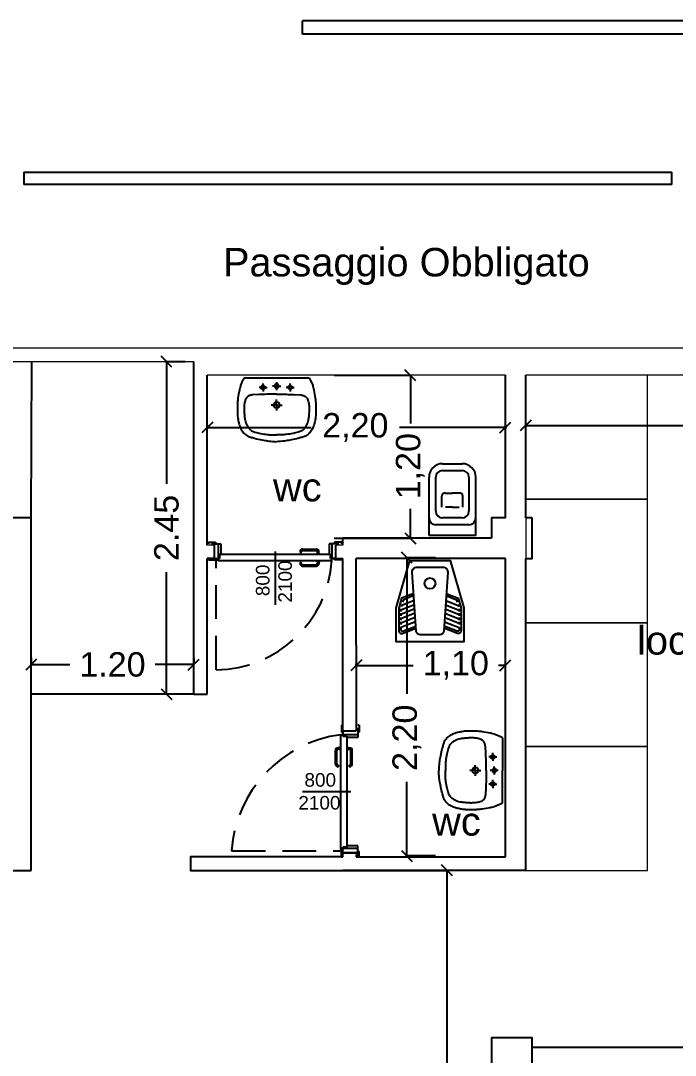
# Model space of a CAD drawing. Header units: millimetres. Extents: x 1769 to 2783, y -1222 to -971.
# Drawn here: x 2652.3 to 2657.14, y -1007.33 to -999.69 of the extents above; entities that cross this region are included whole.
import ezdxf

# ---------------------------------------------------------------- set-up
doc = ezdxf.new("R2010")
doc.units = ezdxf.units.MM
for name, pattern in [('234A', [2, 1.5, -0.5]), ('CONTINUA', [0]), ('HIDDEN', [0.375, 0.25, -0.125])]:
    doc.linetypes.add(name, pattern=pattern)
for name, color, linetype in [('ARREDI', 8, 'Continuous'), ('FINESTRE', 1, 'Continuous'), ('IMPIANTO SPORTIVO SC', 7, '234A'), ('LINEE SOTTILI', 1, 'Continuous'), ('muri', 7, 'Continuous'), ('PROSPETTI', 252, 'Continuous'), ('quote', 6, 'Continuous'), ('SANITARI', 7, 'Continuous'), ('SANITARIINT', 2, 'Continuous'), ('scritte', 240, 'Continuous')]:
    doc.layers.add(name, color=color, linetype=linetype)
doc.styles.add('ARIAL', font='arial.ttf')
doc.styles.add('ROMANS', font='arial.ttf', dxfattribs={"height": 0.15})
doc.dimstyles.new('1a100', dxfattribs={"dimtxt": 0.18, "dimasz": 0.08, "dimexe": 0.01, "dimexo": 0.0625, "dimgap": 0.09, "dimtad": 0, "dimzin": 0, "dimdsep": 46, "dimtxsty": 'ARIAL', "dimblk": 'OBLIQUE', "dimcen": 0.08, "dimclrd": 1, "dimclre": 1, "dimadec": 0, "dimazin": 0, "dimtfac": 1, "dimtofl": 0, "dimtmove": 0, "dimatfit": 1, "dimfxl": 1, "dimtolj": 1, "dimtzin": 0, "dimarcsym": 0})

# ---------------------------------------------------------------- blocks, each defined once
blk = doc.blocks.new('_Oblique')
at = {"color": 0, "linetype": 'ByBlock', "lineweight": -2}
blk.add_line((-0.5, -0.5), (0.5, 0.5), dxfattribs=at)
blk = doc.blocks.new('*D9')
at = {"layer": 'Defpoints', "color": 0, "lineweight": 60, "ltscale": 0.2, "transparency": 16777216}
for p in [(2659.3814, -1002.6803), (2656.0314, -1002.8691), (2659.3814, -1002.8691)]:
    blk.add_point(p, dxfattribs=at)
at = {"layer": 'quote', "color": 1, "lineweight": -2, "ltscale": 0.2, "transparency": 16777216}
for p, q in [((2656.0314, -1002.8066), (2656.0314, -1002.6703)), ((2659.3814, -1002.8066), (2659.3814, -1002.6703)), ((2656.0314, -1002.6803), (2657.3237, -1002.6803)), ((2659.3814, -1002.6803), (2657.9706, -1002.6803))]:
    blk.add_line(p, q, dxfattribs=at)
at = {"layer": 'quote', "color": 1, "lineweight": -2, "ltscale": 0.2, "transparency": 16777216, "xscale": 0.08, "yscale": 0.08, "zscale": 0.08, "rotation": 180}
blk.add_blockref('_Oblique', (2656.0314, -1002.6803), dxfattribs=at)
at = {"layer": 'quote', "color": 1, "lineweight": -2, "ltscale": 0.2, "transparency": 16777216, "xscale": 0.08, "yscale": 0.08, "zscale": 0.08}
blk.add_blockref('_Oblique', (2659.3814, -1002.6803), dxfattribs=at)
at = {"layer": 'quote', "color": 0, "ltscale": 0.2, "transparency": 16777216, "insert": (2657.6471, -1002.6803), "char_height": 0.18, "attachment_point": 5, "style": 'ARIAL'}
blk.add_mtext('\\A1;3,40', dxfattribs=at)
blk = doc.blocks.new('*D10')
at = {"layer": 'Defpoints', "color": 0, "lineweight": 60, "ltscale": 0.2, "transparency": 16777216}
for p in [(2653.6814, -1002.6134), (2655.8814, -1002.6134), (2655.8814, -1002.6954)]:
    blk.add_point(p, dxfattribs=at)
at = {"layer": 'quote', "color": 1, "lineweight": -2, "ltscale": 0.2, "transparency": 16777216}
for p, q in [((2653.6814, -1002.6759), (2653.6814, -1002.7054)), ((2655.8814, -1002.6759), (2655.8814, -1002.7054)), ((2653.6814, -1002.6954), (2654.4489, -1002.6954)), ((2655.8814, -1002.6954), (2655.0989, -1002.6954))]:
    blk.add_line(p, q, dxfattribs=at)
at = {"layer": 'quote', "color": 1, "lineweight": -2, "ltscale": 0.2, "transparency": 16777216, "xscale": 0.08, "yscale": 0.08, "zscale": 0.08, "rotation": 180}
blk.add_blockref('_Oblique', (2653.6814, -1002.6954), dxfattribs=at)
at = {"layer": 'quote', "color": 1, "lineweight": -2, "ltscale": 0.2, "transparency": 16777216, "xscale": 0.08, "yscale": 0.08, "zscale": 0.08}
blk.add_blockref('_Oblique', (2655.8814, -1002.6954), dxfattribs=at)
at = {"layer": 'quote', "color": 0, "ltscale": 0.2, "transparency": 16777216, "insert": (2654.7739, -1002.6954), "char_height": 0.18, "attachment_point": 5, "style": 'ARIAL'}
blk.add_mtext('\\A1;2,20', dxfattribs=at)
blk = doc.blocks.new('*D11')
at = {"layer": 'Defpoints', "color": 0, "lineweight": 60, "ltscale": 0.2, "transparency": 16777216}
for p in [(2654.5541, -1002.3096), (2655.1801, -1002.3096), (2654.5541, -1003.512)]:
    blk.add_point(p, dxfattribs=at)
at = {"layer": 'quote', "color": 1, "lineweight": -2, "ltscale": 0.2, "transparency": 16777216}
for p, q in [((2654.6166, -1002.3096), (2655.1901, -1002.3096)), ((2655.1801, -1002.3096), (2655.1801, -1002.6656)), ((2655.1801, -1003.512), (2655.1801, -1003.2956)), ((2654.6166, -1003.512), (2655.1901, -1003.512))]:
    blk.add_line(p, q, dxfattribs=at)
at = {"layer": 'quote', "color": 1, "lineweight": -2, "ltscale": 0.2, "transparency": 16777216, "xscale": 0.08, "yscale": 0.08, "zscale": 0.08}
for p, rotation in [((2655.1801, -1002.3096), 90), ((2655.1801, -1003.512), 270)]:
    blk.add_blockref('_Oblique', p, dxfattribs=dict(at, rotation=rotation))
at = {"layer": 'quote', "color": 0, "ltscale": 0.2, "transparency": 16777216, "insert": (2655.1801, -1002.9806), "char_height": 0.18, "attachment_point": 5, "rotation": 90, "style": 'ARIAL'}
blk.add_mtext('\\A1;1,20', dxfattribs=at)
blk = doc.blocks.new('*D12')
at = {"layer": 'Defpoints', "color": 0, "lineweight": 60, "ltscale": 0.2, "transparency": 16777216}
for p in [(2655.8814, -1004.4495), (2654.7814, -1004.5106), (2655.8814, -1004.5106)]:
    blk.add_point(p, dxfattribs=at)
at = {"layer": 'quote', "color": 1, "lineweight": -2, "ltscale": 0.2, "transparency": 16777216}
for p, q in [((2654.7814, -1004.4481), (2654.7814, -1004.4395)), ((2654.7814, -1004.4495), (2655.2004, -1004.4495)), ((2655.8814, -1004.4495), (2655.8304, -1004.4495)), ((2655.8814, -1004.4481), (2655.8814, -1004.4395))]:
    blk.add_line(p, q, dxfattribs=at)
at = {"layer": 'quote', "color": 1, "lineweight": -2, "ltscale": 0.2, "transparency": 16777216, "xscale": 0.08, "yscale": 0.08, "zscale": 0.08, "rotation": 180}
blk.add_blockref('_Oblique', (2654.7814, -1004.4495), dxfattribs=at)
at = {"layer": 'quote', "color": 1, "lineweight": -2, "ltscale": 0.2, "transparency": 16777216, "xscale": 0.08, "yscale": 0.08, "zscale": 0.08}
blk.add_blockref('_Oblique', (2655.8814, -1004.4495), dxfattribs=at)
at = {"layer": 'quote', "color": 0, "ltscale": 0.2, "transparency": 16777216, "insert": (2655.5154, -1004.4495), "char_height": 0.18, "attachment_point": 5, "style": 'ARIAL'}
blk.add_mtext('\\A1;1,10', dxfattribs=at)
blk = doc.blocks.new('*D13')
at = {"layer": 'Defpoints', "color": 0, "lineweight": 60, "ltscale": 0.2, "transparency": 16777216}
for p in [(2655.1547, -1003.6553), (2655.4288, -1003.6553), (2655.4288, -1005.8553)]:
    blk.add_point(p, dxfattribs=at)
at = {"layer": 'quote', "color": 1, "lineweight": -2, "ltscale": 0.2, "transparency": 16777216}
for p, q in [((2655.3663, -1003.6553), (2655.1447, -1003.6553)), ((2655.1547, -1003.6553), (2655.1547, -1004.6587)), ((2655.1547, -1005.8553), (2655.1547, -1005.3087)), ((2655.3663, -1005.8553), (2655.1447, -1005.8553))]:
    blk.add_line(p, q, dxfattribs=at)
at = {"layer": 'quote', "color": 1, "lineweight": -2, "ltscale": 0.2, "transparency": 16777216, "xscale": 0.08, "yscale": 0.08, "zscale": 0.08}
for p, rotation in [((2655.1547, -1003.6553), 90), ((2655.1547, -1005.8553), 270)]:
    blk.add_blockref('_Oblique', p, dxfattribs=dict(at, rotation=rotation))
at = {"layer": 'quote', "color": 0, "ltscale": 0.2, "transparency": 16777216, "insert": (2655.1547, -1004.9837), "char_height": 0.18, "attachment_point": 5, "rotation": 90, "style": 'ARIAL'}
blk.add_mtext('\\A1;2,20', dxfattribs=at)
blk = doc.blocks.new('turca1')
at = {"layer": 'SANITARI', "color": 8}
blk.add_lwpolyline([(1778.799, -1219.769), (1778.999, -1219.069), (1779.599, -1219.069), (1779.799, -1219.769), (1779.799, -1220.269), (1778.799, -1220.269)], close=True, dxfattribs=at)
at = {"layer": 'SANITARIINT', "color": 8}
for p, q in [((1779.069, -1219.723), (1778.869, -1219.802)), ((1778.887, -1219.713), (1778.876, -1219.753)), ((1779.528, -1219.723), (1779.729, -1219.802)), ((1779.71, -1219.713), (1779.721, -1219.753)), ((1778.869, -1219.782), (1778.869, -1219.823)), ((1779.073, -1219.786), (1778.869, -1219.867)), ((1778.869, -1219.846), (1778.869, -1219.888)), ((1779.077, -1219.849), (1778.869, -1219.931)), ((1779.52, -1219.849), (1779.729, -1219.931)), ((1779.524, -1219.786), (1779.729, -1219.867)), ((1779.729, -1219.782), (1779.729, -1219.823)), ((1779.729, -1219.846), (1779.729, -1219.888)), ((1778.869, -1219.911), (1778.869, -1219.952)), ((1778.869, -1219.975), (1778.869, -1220.017)), ((1779.729, -1219.911), (1779.729, -1219.952)), ((1779.729, -1219.975), (1779.729, -1220.017))]:
    blk.add_line(p, q, dxfattribs=at)
blk.add_lwpolyline([(1779.502, -1220.113, -0.394991), (1779.442, -1220.169), (1779.155, -1220.169, -0.394991), (1779.095, -1220.113), (1779.037, -1219.244, -0.433701), (1779.107, -1219.169), (1779.49, -1219.169, -0.433701), (1779.56, -1219.244)], format="xyb", close=True, dxfattribs=at)
for points in [[(1779.058, -1219.559), (1778.88, -1219.629), (1778.839, -1219.775), (1778.839, -1220.11, 0.529122), (1778.893, -1220.147), (1779.092, -1220.069)], [(1779.539, -1219.559), (1779.717, -1219.629), (1779.759, -1219.775), (1779.759, -1220.11, -0.529122), (1779.704, -1220.147), (1779.505, -1220.069)], [(1779.086, -1219.975), (1778.869, -1220.06), (1778.869, -1220.096, 0.529122), (1778.896, -1220.114), (1779.09, -1220.038)], [(1779.511, -1219.975), (1779.729, -1220.06), (1779.729, -1220.096, -0.529122), (1779.701, -1220.114), (1779.507, -1220.038)]]:
    blk.add_lwpolyline(points, format="xyb", dxfattribs=at)
for points in [[(1779.065, -1219.66), (1778.882, -1219.733)], [(1779.06, -1219.588), (1778.906, -1219.649), (1778.895, -1219.686)], [(1779.532, -1219.66), (1779.715, -1219.733)], [(1779.537, -1219.588), (1779.692, -1219.649), (1779.702, -1219.686)], [(1779.081, -1219.912), (1778.869, -1219.996)], [(1779.516, -1219.912), (1779.729, -1219.996)]]:
    blk.add_lwpolyline(points, dxfattribs=at)
blk.add_circle((1779.299, -1219.409), 0.08, dxfattribs=at)
blk = doc.blocks.new('*D36')
at = {"layer": 'Defpoints', "color": 0, "lineweight": 60, "ltscale": 0.2, "transparency": 16777216}
for p in [(2654.431, -1005.962), (2654.431, -1010.7782), (2655.4505, -1010.7782)]:
    blk.add_point(p, dxfattribs=at)
at = {"layer": 'quote', "color": 1, "lineweight": -2, "ltscale": 0.2, "transparency": 16777216}
for p, q in [((2654.4935, -1005.962), (2655.4605, -1005.962)), ((2655.4505, -1005.962), (2655.4505, -1008.0436)), ((2655.4505, -1010.7782), (2655.4505, -1008.6966)), ((2654.4935, -1010.7782), (2655.4605, -1010.7782))]:
    blk.add_line(p, q, dxfattribs=at)
at = {"layer": 'quote', "color": 1, "lineweight": -2, "ltscale": 0.2, "transparency": 16777216, "xscale": 0.08, "yscale": 0.08, "zscale": 0.08}
for p, rotation in [((2655.4505, -1005.962), 90), ((2655.4505, -1010.7782), 270)]:
    blk.add_blockref('_Oblique', p, dxfattribs=dict(at, rotation=rotation))
at = {"layer": 'quote', "color": 0, "ltscale": 0.2, "transparency": 16777216, "insert": (2655.4505, -1008.3701), "char_height": 0.18, "attachment_point": 5, "rotation": 90, "style": 'ARIAL'}
blk.add_mtext('\\A1;4.82', dxfattribs=at)
blk = doc.blocks.new('*D47')
at = {"layer": 'Defpoints', "color": 0, "lineweight": 60, "ltscale": 0.2, "transparency": 16777216}
for p in [(2652.3814, -1004.4438), (2652.3814, -1004.4564), (2653.5814, -1004.4564)]:
    blk.add_point(p, dxfattribs=at)
at = {"layer": 'quote', "color": 1, "lineweight": -2, "ltscale": 0.2, "transparency": 16777216}
for p, q in [((2652.3814, -1004.3939), (2652.3814, -1004.4338)), ((2653.5814, -1004.3939), (2653.5814, -1004.4338)), ((2652.3814, -1004.4438), (2652.6664, -1004.4438)), ((2653.5814, -1004.4438), (2653.2964, -1004.4438))]:
    blk.add_line(p, q, dxfattribs=at)
at = {"layer": 'quote', "color": 1, "lineweight": -2, "ltscale": 0.2, "transparency": 16777216, "xscale": 0.08, "yscale": 0.08, "zscale": 0.08, "rotation": 180}
blk.add_blockref('_Oblique', (2652.3814, -1004.4438), dxfattribs=at)
at = {"layer": 'quote', "color": 1, "lineweight": -2, "ltscale": 0.2, "transparency": 16777216, "xscale": 0.08, "yscale": 0.08, "zscale": 0.08}
blk.add_blockref('_Oblique', (2653.5814, -1004.4438), dxfattribs=at)
at = {"layer": 'quote', "color": 0, "ltscale": 0.2, "transparency": 16777216, "insert": (2652.9814, -1004.4438), "char_height": 0.18, "attachment_point": 5, "style": 'ARIAL'}
blk.add_mtext('\\A1;1.20', dxfattribs=at)
blk = doc.blocks.new('*D48')
at = {"layer": 'Defpoints', "color": 0, "lineweight": 60, "ltscale": 0.2, "transparency": 16777216}
for p in [(2653.5814, -1002.2096), (2653.3806, -1004.662), (2653.5814, -1004.662)]:
    blk.add_point(p, dxfattribs=at)
at = {"layer": 'quote', "color": 1, "lineweight": -2, "ltscale": 0.2, "transparency": 16777216}
for p, q in [((2653.5189, -1002.2096), (2653.3706, -1002.2096)), ((2653.3806, -1002.2096), (2653.3806, -1003.1098)), ((2653.3806, -1004.662), (2653.3806, -1003.7618)), ((2653.5189, -1004.662), (2653.3706, -1004.662))]:
    blk.add_line(p, q, dxfattribs=at)
at = {"layer": 'quote', "color": 1, "lineweight": -2, "ltscale": 0.2, "transparency": 16777216, "xscale": 0.08, "yscale": 0.08, "zscale": 0.08}
for p, rotation in [((2653.3806, -1002.2096), 90), ((2653.3806, -1004.662), 270)]:
    blk.add_blockref('_Oblique', p, dxfattribs=dict(at, rotation=rotation))
at = {"layer": 'quote', "color": 0, "ltscale": 0.2, "transparency": 16777216, "insert": (2653.3806, -1003.4358), "char_height": 0.18, "attachment_point": 5, "rotation": 90, "style": 'ARIAL'}
blk.add_mtext('\\A1;2.45', dxfattribs=at)

msp = doc.modelspace()

# ---------------------------------------------------------------- linework, layer by layer
at = {"color": 1}
for p, q in [((2675.197, -999.6941), (2654.3838, -999.6941)), ((2675.197, -999.7933), (2654.3838, -999.7933)), ((2675.197, -999.7933), (2654.3838, -999.7933))]:
    msp.add_line(p, q, dxfattribs=at)
at = {"color": 1, "linetype": 'HIDDEN'}
for p in [(2654.5913, -1003.662), (2654.6013, -1003.677)]:
    msp.add_line(p, (2654.6013, -1003.662), dxfattribs=at)
for points in [[(2654.6013, -1003.677, -0.392315), (2653.7459, -1004.4824), (2653.7459, -1003.677)], [(2654.6664, -1004.9614, 0.35753), (2653.861, -1005.8168), (2654.6664, -1005.8168)]]:
    msp.add_lwpolyline(points, format="xyb", dxfattribs=at)
at = {"layer": 'ARREDI', "color": 8}
for p, q in [((2653.9531, -1002.3296), (2654.4331, -1002.3296)), ((2654.0931, -1002.3996), (2654.0931, -1002.3696)), ((2654.1931, -1002.3596), (2654.1931, -1002.3896)), ((2654.1931, -1002.3596), (2654.1931, -1002.3896)), ((2654.2931, -1002.3996), (2654.2931, -1002.3696)), ((2654.0931, -1002.3996), (2654.0631, -1002.3996)), ((2654.0931, -1002.3996), (2654.0931, -1002.4296)), ((2654.0931, -1002.3996), (2654.1231, -1002.3996)), ((2654.1931, -1002.3896), (2654.1631, -1002.3896)), ((2654.1931, -1002.3896), (2654.1931, -1002.4196)), ((2654.1931, -1002.3896), (2654.1931, -1002.4196)), ((2654.1931, -1002.3896), (2654.2231, -1002.3896)), ((2654.2931, -1002.3996), (2654.2631, -1002.3996)), ((2654.2931, -1002.3996), (2654.2931, -1002.4296)), ((2654.2931, -1002.3996), (2654.3231, -1002.3996)), ((2654.1931, -1002.5296), (2654.1931, -1002.4896)), ((2654.1931, -1002.5296), (2654.1531, -1002.5296)), ((2654.1931, -1002.5296), (2654.2331, -1002.5296)), ((2654.1931, -1002.5296), (2654.1931, -1002.5696)), ((2655.4178, -1002.962), (2655.5628, -1002.962)), ((2655.4178, -1003.012), (2655.5628, -1003.012)), ((2655.3178, -1003.492), (2655.3178, -1003.062)), ((2655.3678, -1003.312), (2655.3678, -1003.062)), ((2655.6128, -1003.062), (2655.6128, -1003.312)), ((2655.6628, -1003.492), (2655.6628, -1003.062)), ((2655.4128, -1003.282), (2655.4128, -1003.202)), ((2655.4397, -1003.1783), (2655.4909, -1003.1783)), ((2655.541, -1003.1783), (2655.4897, -1003.1783)), ((2655.5678, -1003.282), (2655.5678, -1003.202)), ((2655.4903, -1003.282), (2655.4403, -1003.282)), ((2655.4903, -1003.282), (2655.5403, -1003.282)), ((2655.5628, -1003.362), (2655.4178, -1003.362)), ((2655.6128, -1003.412), (2655.3678, -1003.412)), ((2655.6628, -1003.492), (2655.3178, -1003.492)), ((2655.8592, -1004.9848), (2655.8592, -1005.2248)), ((2655.7892, -1005.1248), (2655.7892, -1005.0948)), ((2655.6592, -1005.2248), (2655.6592, -1005.1848)), ((2655.7892, -1005.1248), (2655.7592, -1005.1248)), ((2655.7892, -1005.1248), (2655.7892, -1005.1548)), ((2655.7892, -1005.1248), (2655.8192, -1005.1248)), ((2655.7992, -1005.2248), (2655.7992, -1005.1948)), ((2655.6592, -1005.2248), (2655.6192, -1005.2248)), ((2655.6592, -1005.2248), (2655.6592, -1005.2648)), ((2655.6592, -1005.2248), (2655.6992, -1005.2248)), ((2655.7992, -1005.2248), (2655.7692, -1005.2248)), ((2655.7992, -1005.2248), (2655.7692, -1005.2248)), ((2655.7992, -1005.2248), (2655.7992, -1005.2548)), ((2655.8292, -1005.2248), (2655.7992, -1005.2248)), ((2655.8292, -1005.2248), (2655.7992, -1005.2248)), ((2655.8592, -1005.4648), (2655.8592, -1005.2248)), ((2655.7892, -1005.3248), (2655.7592, -1005.3248)), ((2655.7892, -1005.3248), (2655.7892, -1005.2948)), ((2655.7892, -1005.3248), (2655.7892, -1005.3548)), ((2655.7892, -1005.3248), (2655.8192, -1005.3248))]:
    msp.add_line(p, q, dxfattribs=at)
for points in [[(2653.9531, -1002.3296, -0.01846), (2653.9419, -1002.3483, -0.032281), (2653.9367, -1002.3596, -0.003473), (2653.927, -1002.385, -0.019578), (2653.9255, -1002.3896, -0.009293), (2653.9203, -1002.4091, -0.017555), (2653.9181, -1002.4196), (2653.9129, -1002.4496), (2653.9077, -1002.4796, -0.016342), (2653.9059, -1002.4925, -0.01238), (2653.9045, -1002.5096, -0.005024), (2653.9038, -1002.524, -0.004656), (2653.9034, -1002.5396), (2653.9031, -1002.5696, -0.005826), (2653.9032, -1002.5849, -0.006053), (2653.9037, -1002.5996, -0.017162), (2653.9045, -1002.61, -0.008972), (2653.9071, -1002.6296, -0.012165), (2653.9096, -1002.6444, -0.011656), (2653.9131, -1002.6596, -0.019436), (2653.9161, -1002.6699, -0.009951), (2653.9231, -1002.6896, -0.024191), (2653.9294, -1002.7041, -0.02164), (2653.9379, -1002.7196, -0.050557), (2653.9482, -1002.7334, -0.040907), (2653.9639, -1002.7477, -0.02905), (2653.9798, -1002.7587, -0.060356), (2653.9883, -1002.7625, -0.016887), (2654.0012, -1002.7661, 0.013607), (2654.0141, -1002.7696, 0.007302), (2654.0296, -1002.7746, -0.01357), (2654.0452, -1002.7796), (2654.0967, -1002.7896, -0.020772), (2654.1359, -1002.7953, -0.014345), (2654.1931, -1002.7996)], [(2654.4331, -1002.3296, 0.01846), (2654.4442, -1002.3483, 0.032281), (2654.4495, -1002.3596, 0.003473), (2654.4592, -1002.385, 0.019578), (2654.4607, -1002.3896, 0.009293), (2654.4659, -1002.4091, 0.017555), (2654.4681, -1002.4196), (2654.4733, -1002.4496), (2654.4785, -1002.4796, 0.016342), (2654.4803, -1002.4925, 0.01238), (2654.4817, -1002.5096, 0.005024), (2654.4823, -1002.524, 0.004656), (2654.4828, -1002.5396), (2654.4831, -1002.5696, 0.005826), (2654.4829, -1002.5849, 0.006053), (2654.4825, -1002.5996, 0.017162), (2654.4816, -1002.61, 0.008972), (2654.4791, -1002.6296, 0.012165), (2654.4765, -1002.6444, 0.011656), (2654.4731, -1002.6596, 0.019436), (2654.4701, -1002.6699, 0.009951), (2654.4631, -1002.6896, 0.024191), (2654.4568, -1002.7041, 0.02164), (2654.4483, -1002.7196, 0.050557), (2654.4379, -1002.7334, 0.040907), (2654.4222, -1002.7477, 0.02905), (2654.4063, -1002.7587, 0.060356), (2654.3978, -1002.7625, 0.016887), (2654.3849, -1002.7661, -0.013607), (2654.3721, -1002.7696, -0.007302), (2654.3565, -1002.7746, 0.01357), (2654.341, -1002.7796), (2654.2895, -1002.7896, 0.020772), (2654.2503, -1002.7953, 0.014345), (2654.1931, -1002.7996)], [(2654.1931, -1002.4496, -0.007437), (2654.1205, -1002.4497, -0.009731), (2654.0652, -1002.4516), (2654.0131, -1002.4546, -0.034921), (2654.0034, -1002.4563, -0.03182), (2653.9931, -1002.4596, -0.04663), (2653.985, -1002.4637, -0.042687), (2653.9771, -1002.4696, -0.032832), (2653.9727, -1002.474, -0.029053), (2653.9685, -1002.4796, -0.0578), (2653.9618, -1002.4925, -0.047213), (2653.9571, -1002.5096, -0.013752), (2653.9544, -1002.5273, -0.019974), (2653.9535, -1002.5396, -0.006553), (2653.9529, -1002.5606, -0.015214), (2653.9531, -1002.5696, -0.004762), (2653.9537, -1002.5816, -0.003155), (2653.9551, -1002.5996, -0.005121), (2653.9562, -1002.6127, -0.003957), (2653.9581, -1002.6296, -0.028442), (2653.9601, -1002.6411, -0.017254), (2653.9651, -1002.6596, -0.041375), (2653.9694, -1002.6705, -0.022086), (2653.9801, -1002.6896, -0.049779), (2653.9958, -1002.7103, -0.084201), (2654.0081, -1002.7196, -0.025843), (2654.0198, -1002.725, -0.023654), (2654.0331, -1002.7296, -0.010233), (2654.0535, -1002.7352, -0.010785), (2654.0731, -1002.7396, -0.019374), (2654.1221, -1002.7477, -0.031099), (2654.1531, -1002.7496), (2654.1731, -1002.7496), (2654.1931, -1002.7496)], [(2654.1931, -1002.4496, 0.007437), (2654.2656, -1002.4497, 0.009731), (2654.321, -1002.4516), (2654.3731, -1002.4546, 0.034921), (2654.3828, -1002.4563, 0.03182), (2654.3931, -1002.4596, 0.04663), (2654.4012, -1002.4637, 0.042687), (2654.4091, -1002.4696, 0.032832), (2654.4134, -1002.474, 0.029053), (2654.4177, -1002.4796, 0.0578), (2654.4243, -1002.4925, 0.047213), (2654.4291, -1002.5096, 0.013752), (2654.4317, -1002.5273, 0.019974), (2654.4327, -1002.5396, 0.006553), (2654.4332, -1002.5606, 0.015214), (2654.4331, -1002.5696, 0.004762), (2654.4324, -1002.5816, 0.003155), (2654.4311, -1002.5996, 0.005121), (2654.4299, -1002.6127, 0.003957), (2654.4281, -1002.6296, 0.028442), (2654.4261, -1002.6411, 0.017254), (2654.4211, -1002.6596, 0.041375), (2654.4167, -1002.6705, 0.022086), (2654.4061, -1002.6896, 0.049779), (2654.3903, -1002.7103, 0.084201), (2654.3781, -1002.7196, 0.025843), (2654.3664, -1002.725, 0.023654), (2654.3531, -1002.7296, 0.010233), (2654.3326, -1002.7352, 0.010785), (2654.3131, -1002.7396, 0.019374), (2654.264, -1002.7477, 0.031099), (2654.2331, -1002.7496), (2654.2131, -1002.7496), (2654.1931, -1002.7496)], [(2655.8592, -1004.9848, 0.01846), (2655.8405, -1004.9737, 0.032281), (2655.8292, -1004.9684, 0.003473), (2655.8038, -1004.9587, 0.019578), (2655.7992, -1004.9572, 0.009293), (2655.7796, -1004.952, 0.017555), (2655.7692, -1004.9498), (2655.7392, -1004.9446), (2655.7092, -1004.9394, 0.016342), (2655.6963, -1004.9376, 0.01238), (2655.6792, -1004.9362, 0.005024), (2655.6648, -1004.9355, 0.004656), (2655.6492, -1004.9351), (2655.6192, -1004.9348, 0.005826), (2655.6039, -1004.9349, 0.006053), (2655.5892, -1004.9354, 0.017162), (2655.5788, -1004.9362, 0.008972), (2655.5592, -1004.9388, 0.012165), (2655.5444, -1004.9414, 0.011656), (2655.5292, -1004.9448, 0.019436), (2655.5189, -1004.9478, 0.009951), (2655.4992, -1004.9548, 0.024191), (2655.4847, -1004.9611, 0.02164), (2655.4692, -1004.9696, 0.050557), (2655.4554, -1004.98, 0.040907), (2655.4411, -1004.9956, 0.02905), (2655.4301, -1005.0116, 0.060356), (2655.4263, -1005.0201, 0.016887), (2655.4227, -1005.0329, -0.013607), (2655.4192, -1005.0458, -0.007302), (2655.4142, -1005.0614, 0.01357), (2655.4092, -1005.0769), (2655.3992, -1005.1284, 0.020772), (2655.3935, -1005.1676, 0.014345), (2655.3892, -1005.2248)], [(2655.7392, -1005.2248, 0.007437), (2655.7391, -1005.1523, 0.009731), (2655.7372, -1005.0969), (2655.7342, -1005.0448, 0.034921), (2655.7325, -1005.0351, 0.03182), (2655.7292, -1005.0248, 0.04663), (2655.7251, -1005.0167, 0.042687), (2655.7192, -1005.0088, 0.032832), (2655.7147, -1005.0045, 0.029053), (2655.7092, -1005.0002, 0.0578), (2655.6963, -1004.9935, 0.047213), (2655.6792, -1004.9888, 0.013752), (2655.6615, -1004.9862, 0.019974), (2655.6492, -1004.9852, 0.006553), (2655.6282, -1004.9847, 0.015214), (2655.6192, -1004.9848, 0.004762), (2655.6072, -1004.9855, 0.003155), (2655.5892, -1004.9868, 0.005121), (2655.5761, -1004.988, 0.003957), (2655.5592, -1004.9898, 0.028442), (2655.5477, -1004.9918, 0.017254), (2655.5292, -1004.9968, 0.041375), (2655.5183, -1005.0012, 0.022086), (2655.4992, -1005.0118, 0.049779), (2655.4785, -1005.0276, 0.084201), (2655.4692, -1005.0398, 0.025843), (2655.4638, -1005.0515, 0.023654), (2655.4592, -1005.0648, 0.010233), (2655.4536, -1005.0852, 0.010785), (2655.4492, -1005.1048, 0.019374), (2655.4411, -1005.1539, 0.031099), (2655.4392, -1005.1848), (2655.4392, -1005.2048), (2655.4392, -1005.2248)], [(2655.8592, -1005.4648, -0.01846), (2655.8405, -1005.476, -0.032281), (2655.8292, -1005.4812, -0.003473), (2655.8038, -1005.4909, -0.019578), (2655.7992, -1005.4924, -0.009293), (2655.7796, -1005.4976, -0.017555), (2655.7692, -1005.4998), (2655.7392, -1005.505), (2655.7092, -1005.5102, -0.016342), (2655.6963, -1005.512, -0.01238), (2655.6792, -1005.5134, -0.005024), (2655.6648, -1005.5141, -0.004656), (2655.6492, -1005.5145), (2655.6192, -1005.5148, -0.005826), (2655.6039, -1005.5147, -0.006053), (2655.5892, -1005.5142, -0.017162), (2655.5788, -1005.5134, -0.008972), (2655.5592, -1005.5108, -0.012165), (2655.5444, -1005.5082, -0.011656), (2655.5292, -1005.5048, -0.019436), (2655.5189, -1005.5018, -0.009951), (2655.4992, -1005.4948, -0.024191), (2655.4847, -1005.4885, -0.02164), (2655.4692, -1005.48, -0.050557), (2655.4554, -1005.4697, -0.040907), (2655.4411, -1005.454, -0.02905), (2655.4301, -1005.438, -0.060356), (2655.4263, -1005.4295, -0.016887), (2655.4227, -1005.4167, 0.013607), (2655.4192, -1005.4038, 0.007302), (2655.4142, -1005.3883, -0.01357), (2655.4092, -1005.3727), (2655.3992, -1005.3212, -0.020772), (2655.3935, -1005.282, -0.014345), (2655.3892, -1005.2248)], [(2655.7392, -1005.2248, -0.007437), (2655.7391, -1005.2973, -0.009731), (2655.7372, -1005.3527), (2655.7342, -1005.4048, -0.034921), (2655.7325, -1005.4145, -0.03182), (2655.7292, -1005.4248, -0.04663), (2655.7251, -1005.4329, -0.042687), (2655.7192, -1005.4408, -0.032832), (2655.7147, -1005.4452, -0.029053), (2655.7092, -1005.4494, -0.0578), (2655.6963, -1005.4561, -0.047213), (2655.6792, -1005.4608, -0.013752), (2655.6615, -1005.4634, -0.019974), (2655.6492, -1005.4644, -0.006553), (2655.6282, -1005.465, -0.015214), (2655.6192, -1005.4648, -0.004762), (2655.6072, -1005.4641, -0.003155), (2655.5892, -1005.4628, -0.005121), (2655.5761, -1005.4616, -0.003957), (2655.5592, -1005.4598, -0.028442), (2655.5477, -1005.4578, -0.017254), (2655.5292, -1005.4528, -0.041375), (2655.5183, -1005.4485, -0.022086), (2655.4992, -1005.4378, -0.049779), (2655.4785, -1005.4221, -0.084201), (2655.4692, -1005.4098, -0.025843), (2655.4638, -1005.3981, -0.023654), (2655.4592, -1005.3848, -0.010233), (2655.4536, -1005.3644, -0.010785), (2655.4492, -1005.3448, -0.019374), (2655.4411, -1005.2957, -0.031099), (2655.4392, -1005.2648), (2655.4392, -1005.2448), (2655.4392, -1005.2248)]]:
    msp.add_lwpolyline(points, format="xyb", dxfattribs=at)
at = {"layer": 'ARREDI', "linetype": 'ByBlock', "lineweight": 0, "ltscale": 0.2}
for points in [[(2656.0314, -1003.2227), (2656.9314, -1003.2227), (2656.9314, -1002.3096), (2656.0314, -1002.3096)], [(2656.0314, -1004.1358), (2656.9314, -1004.1358), (2656.9314, -1003.2227), (2656.0314, -1003.2227)], [(2656.0314, -1005.0489), (2656.9314, -1005.0489), (2656.9314, -1004.1358), (2656.0314, -1004.1358)], [(2656.0314, -1005.962), (2656.9314, -1005.962), (2656.9314, -1005.0489), (2656.0314, -1005.0489)]]:
    msp.add_lwpolyline(points, close=True, dxfattribs=at)
at = {"layer": 'ARREDI', "color": 8}
for centre, radius in [((2654.0931, -1002.3996), 0.015), ((2654.2931, -1002.3996), 0.015), ((2654.1931, -1002.5296), 0.023), ((2655.7892, -1005.1248), 0.015), ((2655.6592, -1005.2248), 0.023), ((2655.7892, -1005.3248), 0.015)]:
    msp.add_circle(centre, radius, dxfattribs=at)
for centre, radius, start, end in [((2654.1931, -1002.3896), 0.015, 90, 270), ((2654.1931, -1002.3896), 0.015, 270, 90), ((2655.4178, -1003.062), 0.1, 90, 180), ((2655.5628, -1003.062), 0.1, 0, 90), ((2655.4178, -1003.062), 0.05, 90, 180), ((2655.5628, -1003.062), 0.05, 0, 90), ((2655.4367, -1003.202), 0.0239, 82.94609, 180), ((2655.5439, -1003.202), 0.0239, 0, 97.05391), ((2655.3678, -1003.362), 0.05, 180, 270), ((2655.4178, -1003.312), 0.05, 180, 270), ((2655.5628, -1003.312), 0.05, 270, 0), ((2655.6128, -1003.362), 0.05, 270, 0), ((2655.7992, -1005.2248), 0.015, 0, 180), ((2655.7992, -1005.2248), 0.015, 180, 0)]:
    msp.add_arc(centre, radius, start, end, dxfattribs=at)
at = {"layer": 'FINESTRE', "color": 1}
for p, q in [((2675.197, -999.6941), (2654.3838, -999.6941)), ((2652.3265, -1000.8105), (2657.1108, -1000.8105)), ((2652.3265, -1000.8105), (2652.3265, -1000.902)), ((2657.1108, -1000.902), (2652.3265, -1000.902)), ((2653.6913, -1003.542), (2653.7413, -1003.542)), ((2653.6913, -1003.542), (2653.6913, -1003.552)), ((2653.7113, -1003.552), (2653.7813, -1003.552)), ((2653.7413, -1003.542), (2653.7413, -1003.552)), ((2653.7621, -1003.552), (2653.7621, -1003.662)), ((2653.7813, -1003.552), (2653.7813, -1003.632)), ((2654.3851, -1003.592), (2654.4851, -1003.592)), ((2654.5813, -1003.552), (2654.5813, -1003.632)), ((2654.6513, -1003.552), (2654.5813, -1003.552)), ((2654.6005, -1003.552), (2654.6005, -1003.662)), ((2654.6713, -1003.542), (2654.6213, -1003.542)), ((2654.6213, -1003.542), (2654.6213, -1003.552)), ((2654.6713, -1003.542), (2654.6713, -1003.552)), ((2653.6913, -1003.672), (2653.6913, -1003.662)), ((2653.7313, -1003.662), (2653.7713, -1003.662)), ((2653.7413, -1003.672), (2653.7413, -1003.662)), ((2653.7713, -1003.662), (2653.7613, -1003.662)), ((2653.7613, -1003.677), (2653.7613, -1003.662)), ((2654.5913, -1003.632), (2653.7713, -1003.632)), ((2653.7713, -1003.632), (2653.7813, -1003.632)), ((2653.7713, -1003.632), (2653.7713, -1003.662)), ((2653.7713, -1003.662), (2653.7713, -1003.632)), ((2654.1813, -1003.609), (2654.1813, -1004.0028)), ((2654.3851, -1003.602), (2654.4851, -1003.602)), ((2654.4863, -1003.627), (2654.5138, -1003.627)), ((2654.4863, -1003.632), (2654.4863, -1003.627)), ((2654.4951, -1003.627), (2654.4951, -1003.612)), ((2654.5051, -1003.627), (2654.5051, -1003.612)), ((2654.5138, -1003.632), (2654.5138, -1003.627)), ((2654.5913, -1003.632), (2654.5813, -1003.632)), ((2654.5913, -1003.662), (2654.5913, -1003.632)), ((2654.5913, -1003.632), (2654.5913, -1003.662)), ((2654.6313, -1003.6621), (2654.5913, -1003.662)), ((2654.6213, -1003.672), (2654.6213, -1003.662)), ((2654.6713, -1003.672), (2654.6713, -1003.662)), ((2653.6913, -1003.672), (2653.7413, -1003.672)), ((2653.7613, -1003.677), (2654.6013, -1003.677)), ((2654.3851, -1003.707), (2654.4851, -1003.707)), ((2654.3851, -1003.717), (2654.4851, -1003.717)), ((2654.4863, -1003.677), (2654.4863, -1003.682)), ((2654.4863, -1003.682), (2654.5138, -1003.682)), ((2654.4951, -1003.682), (2654.4951, -1003.697)), ((2654.5051, -1003.682), (2654.5051, -1003.697)), ((2654.5138, -1003.677), (2654.5138, -1003.682)), ((2654.6713, -1003.672), (2654.6213, -1003.672)), ((2654.6665, -1005.8014), (2654.6665, -1004.9614)), ((2654.6665, -1004.9614), (2654.6815, -1004.9614)), ((2654.6715, -1004.8914), (2654.6715, -1004.9414)), ((2654.6715, -1004.8914), (2654.6815, -1004.8914)), ((2654.6715, -1004.9414), (2654.6815, -1004.9414)), ((2654.6815, -1004.9313), (2654.6815, -1004.9714)), ((2654.7915, -1004.9622), (2654.6815, -1004.9622)), ((2654.8015, -1004.8914), (2654.7915, -1004.8914)), ((2654.7915, -1004.9114), (2654.7915, -1004.9814)), ((2654.8015, -1004.9414), (2654.7915, -1004.9414)), ((2654.8015, -1004.8914), (2654.8015, -1004.9414)), ((2654.6815, -1004.9714), (2654.7115, -1004.9714)), ((2654.7115, -1004.9714), (2654.6815, -1004.9714)), ((2654.7115, -1004.9714), (2654.7115, -1005.7914)), ((2654.7115, -1004.9714), (2654.7115, -1004.9814)), ((2654.7915, -1004.9814), (2654.7115, -1004.9814)), ((2654.6265, -1005.1776), (2654.6265, -1005.0776)), ((2654.6365, -1005.1776), (2654.6365, -1005.0776)), ((2654.6615, -1005.0576), (2654.6465, -1005.0576)), ((2654.6615, -1005.0676), (2654.6465, -1005.0676)), ((2654.6665, -1005.0488), (2654.6615, -1005.0488)), ((2654.6615, -1005.0763), (2654.6615, -1005.0488)), ((2654.6665, -1005.0763), (2654.6615, -1005.0763)), ((2654.7115, -1005.0488), (2654.7165, -1005.0488)), ((2654.7115, -1005.0763), (2654.7165, -1005.0763)), ((2654.7165, -1005.0763), (2654.7165, -1005.0488)), ((2654.7165, -1005.0576), (2654.7315, -1005.0576)), ((2654.7165, -1005.0676), (2654.7315, -1005.0676)), ((2654.7415, -1005.1776), (2654.7415, -1005.0776)), ((2654.7515, -1005.1776), (2654.7515, -1005.0776)), ((2654.7408, -1005.3814), (2654.3837, -1005.3814)), ((2654.6665, -1005.8014), (2654.6815, -1005.8014)), ((2654.7115, -1005.7914), (2654.6815, -1005.7914)), ((2654.6815, -1005.7914), (2654.7115, -1005.7914)), ((2654.6815, -1005.7914), (2654.6815, -1005.8014)), ((2654.6815, -1005.8314), (2654.6815, -1005.7914)), ((2654.7915, -1005.8006), (2654.6815, -1005.8006)), ((2654.7115, -1005.7914), (2654.7115, -1005.7814)), ((2654.7915, -1005.7814), (2654.7115, -1005.7814)), ((2654.7915, -1005.862), (2654.7915, -1005.7814)), ((2654.6715, -1005.862), (2654.6715, -1005.8214)), ((2654.6715, -1005.8214), (2654.6815, -1005.8214)), ((2654.6715, -1005.862), (2654.6815, -1005.862)), ((2654.8015, -1005.8214), (2654.7915, -1005.8214)), ((2654.8015, -1005.862), (2654.7915, -1005.862)), ((2654.8015, -1005.862), (2654.8015, -1005.8214))]:
    msp.add_line(p, q, dxfattribs=at)
msp.add_lwpolyline([(2657.1108, -1000.902), (2657.1108, -1000.8105)], dxfattribs=at)
for centre in [(2653.7528, -1003.6695), (2654.674, -1005.8099)]:
    msp.add_circle(centre, 0.0075, dxfattribs=at)
for centre, radius, start, end in [((2654.3851, -1003.612), 0.02, 90, 180), ((2654.4851, -1003.612), 0.02, 360, 90), ((2654.3701, -1003.6116), 0.00502, 184.96768, 355.03232), ((2654.3851, -1003.612), 0.01, 90, 180), ((2654.4851, -1003.612), 0.01, 360, 90), ((2654.3701, -1003.6975), 0.00502, 4.96768, 175.03232), ((2654.3851, -1003.697), 0.02, 180, 270), ((2654.3851, -1003.697), 0.01, 180, 270), ((2654.4851, -1003.697), 0.01, 270, 360), ((2654.4851, -1003.697), 0.02, 270, 360), ((2654.6465, -1005.0776), 0.02, 90, 180), ((2654.6465, -1005.0776), 0.01, 90, 180), ((2654.7315, -1005.0776), 0.02, 0, 90), ((2654.7315, -1005.0776), 0.01, 0, 90), ((2654.6465, -1005.1776), 0.02, 180, 270), ((2654.6465, -1005.1776), 0.01, 180, 270), ((2654.6461, -1005.1926), 0.00502, 274.96768, 85.03232), ((2654.732, -1005.1926), 0.00502, 94.96768, 265.03232), ((2654.7315, -1005.1776), 0.01, 270, 0), ((2654.7315, -1005.1776), 0.02, 270, 0)]:
    msp.add_arc(centre, radius, start, end, dxfattribs=at)
at = {"layer": 'IMPIANTO SPORTIVO SC', "color": 1, "linetype": 'ByBlock'}
msp.add_line((2654.3838, -999.7933), (2654.3838, -999.6941), dxfattribs=at)
msp.add_line((2654.3838, -999.7933), (2654.3838, -999.6941), dxfattribs=at)
at = {"layer": 'LINEE SOTTILI', "color": 1, "ltscale": 0.2}
for p, q in [((2652.3814, -1003.362), (2652.3861, -1002.2096)), ((2653.5814, -1004.662), (2652.3814, -1004.662))]:
    msp.add_line(p, q, dxfattribs=at)
at = {"layer": 'muri', "color": 3, "linetype": 'ByBlock', "lineweight": 0, "ltscale": 0.2}
for p, q in [((2655.5814, -1002.1096), (2652.1484, -1002.1096)), ((2658.5564, -1002.1096), (2655.5814, -1002.1096)), ((2653.5814, -1002.2096), (2652.1484, -1002.2096)), ((2653.8814, -1002.3096), (2653.6814, -1002.3096)), ((2655.8814, -1002.3096), (2653.8531, -1002.3096)), ((2658.5814, -1002.3096), (2656.0314, -1002.3096)), ((2653.7313, -1003.5621), (2653.6814, -1003.5621)), ((2654.6814, -1003.662), (2654.6314, -1003.662))]:
    msp.add_line(p, q, dxfattribs=at)
at = {"layer": 'muri', "color": 3}
for p, q in [((2653.5814, -1004.662), (2653.5814, -1002.2096)), ((2653.6813, -1003.562), (2653.6814, -1002.3096)), ((2655.8814, -1003.362), (2655.8814, -1002.3096)), ((2656.0314, -1003.362), (2656.0314, -1002.3096)), ((2652.3814, -1003.362), (2650.9814, -1003.362)), ((2652.3814, -1005.962), (2652.3814, -1003.362)), ((2656.0786, -1003.362), (2656.0314, -1003.362)), ((2655.7786, -1003.512), (2654.6814, -1003.512)), ((2653.7313, -1003.5621), (2653.7313, -1003.662)), ((2654.6313, -1003.662), (2654.6313, -1003.5621)), ((2653.7313, -1003.662), (2653.6813, -1003.6621)), ((2653.6814, -1004.5827), (2653.6814, -1003.662)), ((2654.6814, -1004.9314), (2654.6814, -1003.662)), ((2654.7815, -1004.9313), (2654.7814, -1003.662)), ((2655.8814, -1003.662), (2654.7814, -1003.662)), ((2655.8814, -1005.862), (2655.8814, -1003.662)), ((2655.8814, -1005.862), (2655.8814, -1003.662)), ((2656.0314, -1005.962), (2656.0314, -1003.662)), ((2653.6814, -1004.662), (2653.6814, -1004.5827)), ((2653.5814, -1004.662), (2653.6814, -1004.662)), ((2654.6814, -1004.9314), (2654.7814, -1004.9314)), ((2654.6814, -1005.862), (2654.6814, -1005.8314)), ((2654.7815, -1005.8314), (2654.6815, -1005.8314)), ((2654.6815, -1005.8314), (2654.7814, -1005.8314)), ((2654.7815, -1005.8314), (2654.7814, -1005.862)), ((2654.7814, -1005.862), (2655.8814, -1005.862)), ((2649.8841, -1005.962), (2652.3814, -1005.962)), ((2656.0314, -1005.962), (2654.6814, -1005.962)), ((2656.0786, -1007.267), (2659.3814, -1007.267))]:
    msp.add_line(p, q, dxfattribs=at)
for points in [[(2655.8814, -1003.362), (2655.7786, -1003.362), (2655.7786, -1003.512)], [(2656.0314, -1003.662), (2656.0786, -1003.662), (2656.0786, -1003.362)], [(2654.6814, -1003.562), (2654.6814, -1003.512)], [(2654.6814, -1005.862), (2653.5578, -1005.862), (2653.5578, -1005.962), (2654.6814, -1005.962)], [(2656.0786, -1007.3679), (2656.0786, -1007.1982), (2655.7786, -1007.1982), (2655.7786, -1007.4982), (2656.0786, -1007.4982), (2656.0786, -1007.3679)]]:
    msp.add_lwpolyline(points, dxfattribs=at)
at = {"layer": 'muri', "color": 3, "linetype": 'ByBlock', "lineweight": 0, "ltscale": 0.2}
msp.add_lwpolyline([(2654.6814, -1003.562), (2654.6313, -1003.5621)], dxfattribs=at)
at = {"layer": 'PROSPETTI'}
msp.add_line((2654.6815, -1004.9714), (2654.6815, -1004.9614), dxfattribs=at)

# ---------------------------------------------------------------- block references
at = {"layer": 'SANITARI', "color": 3, "xscale": 0.5, "yscale": 0.5, "zscale": 0.5}
msp.add_blockref('turca1', (1765.6756, -394.1406), dxfattribs=at)

# ---------------------------------------------------------------- texts
at = {"layer": 'FINESTRE', "color": 1, "style": 'ROMANS'}
for s, p in [('800', (2654.1402, -1003.9392)), ('2100', (2654.3055, -1003.9864))]:
    msp.add_text(s, height=0.1, rotation=90, dxfattribs=at).set_placement(p)
for s, p in [('800', (2654.3986, -1005.3444)), ('2100', (2654.3535, -1005.5131))]:
    msp.add_text(s, height=0.1, dxfattribs=at).set_placement(p)
at = {"layer": 'scritte', "color": 6, "linetype": 'CONTINUA', "char_height": 0.21, "style": 'ARIAL'}
for s, insert, width, attachment_point in [('Passaggio Obbligato', (2653.797, -1001.3704), 4.144685, 1), ('{\\fArial|b0|i0|c238|p34;wc}', (2654.3458, -1003.0296), 2.018648, 2), ('locale docce', (2656.8536, -1004.1602), 1.945177, 1), ('{\\fArial|b0|i0|c238|p34;wc}', (2655.5202, -1005.4956), 2.018648, 2)]:
    msp.add_mtext(s, dxfattribs=dict(at, insert=insert, width=width, attachment_point=attachment_point))

# ---------------------------------------------------------------- dimensions: what is measured, and where the dimension line sits
at = {"layer": 'quote', "ltscale": 0.2}
for base, p1, p2, picture, middle in [((2653.3806, -1004.662), (2653.5814, -1002.2096), (2653.5814, -1004.662), '*D48', (2653.3806, -1003.4358)), ((2655.4505, -1010.7782), (2654.431, -1005.962), (2654.431, -1010.7782), '*D36', (2655.4505, -1008.3701))]:
    dim = msp.add_linear_dim(base=base, p1=p1, p2=p2, angle=90, dimstyle='1a100', dxfattribs=at)
    dim.commit()
    dim.dimension.update_dxf_attribs({"geometry": picture, "text_midpoint": middle})
for base, p1, p2, angle, text, picture, middle in [((2655.1801, -1002.3096), (2654.5541, -1003.512), (2654.5541, -1002.3096), 90, '1,20', '*D11', (2655.1801, -1002.9806)), ((2655.8814, -1002.6954), (2653.6814, -1002.6134), (2655.8814, -1002.6134), 0, '2,20', '*D10', (2654.7739, -1002.6954)), ((2659.3814, -1002.6803), (2656.0314, -1002.8691), (2659.3814, -1002.8691), 360, '3,40', '*D9', (2657.6471, -1002.6803)), ((2655.1547, -1003.6553), (2655.4288, -1005.8553), (2655.4288, -1003.6553), 90, '2,20', '*D13', (2655.1547, -1004.9837)), ((2655.8814, -1004.4495), (2654.7814, -1004.5106), (2655.8814, -1004.5106), 0, '1,10', '*D12', (2655.5154, -1004.4495))]:
    dim = msp.add_linear_dim(base=base, p1=p1, p2=p2, angle=angle, text=text, dimstyle='1a100', dxfattribs=at)
    dim.commit()
    dim.dimension.update_dxf_attribs({"geometry": picture, "text_midpoint": middle, "dimtype": 161})
dim = msp.add_linear_dim(base=(2652.3814, -1004.4438), p1=(2653.5814, -1004.4564), p2=(2652.3814, -1004.4564), dimstyle='1a100', dxfattribs=at)
dim.commit()
dim.dimension.update_dxf_attribs({"geometry": '*D47', "text_midpoint": (2652.9814, -1004.4438)})

doc.saveas('drawing.dxf')
